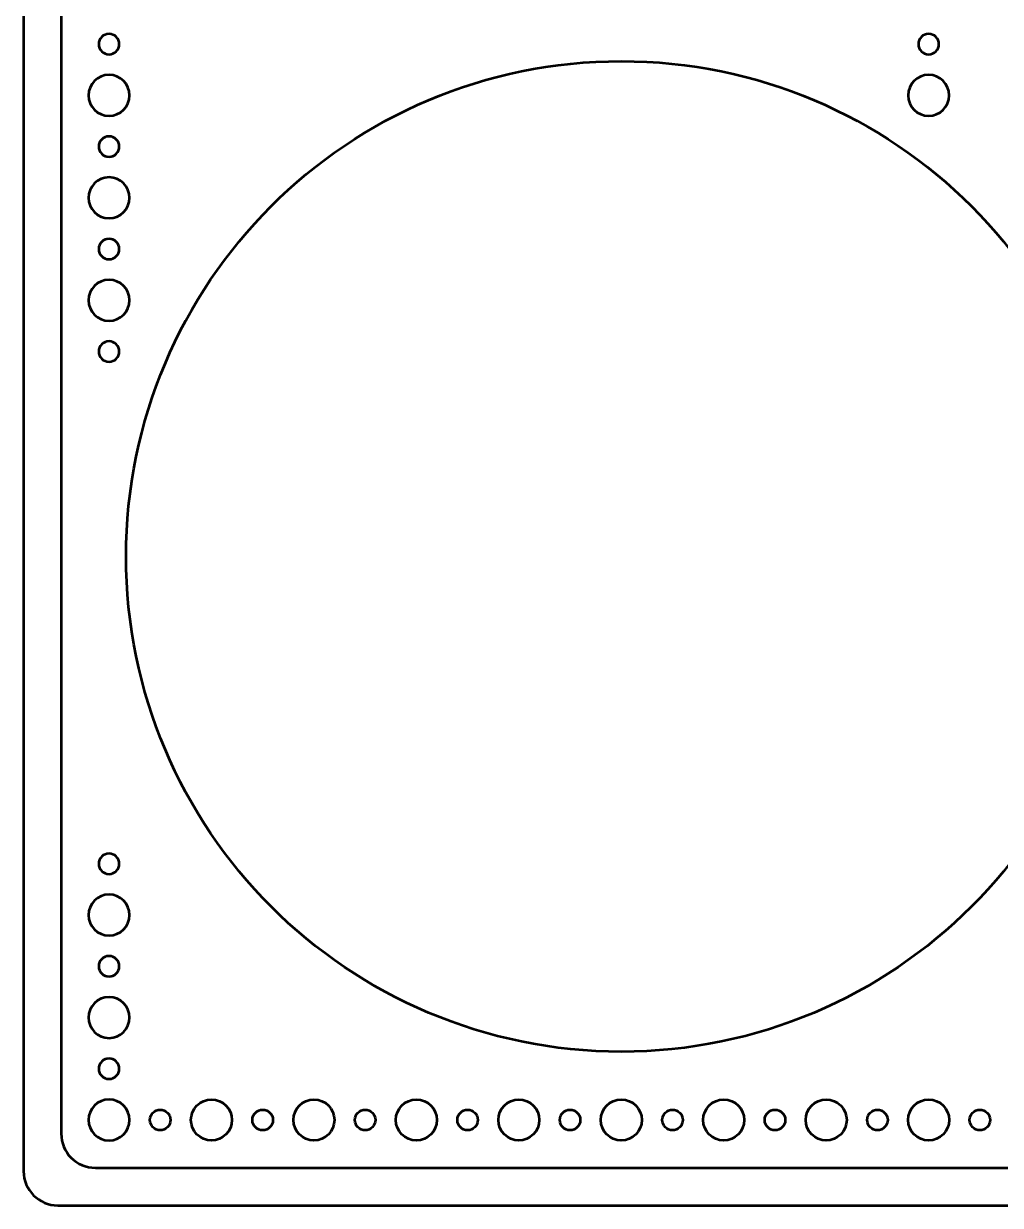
# Model space of a CAD drawing. Header units: centimetres. Extents: x -87 to 69, y -70 to 88.
# Drawn here: x -68 to -53.7, y -70.25 to -52.95 of the extents above; entities that cross this region are included whole.
import ezdxf

# ---------------------------------------------------------------- set-up
doc = ezdxf.new("R2010")
doc.units = ezdxf.units.CM
doc.header["$MEASUREMENT"] = 0
doc.layers.add('Layer 1', color=7, linetype='Continuous')

msp = doc.modelspace()

# ---------------------------------------------------------------- linework, layer by layer
at = {"layer": 'Layer 1', "lineweight": 53}
for centre, major_axis in [((-59.25, -60.75), (0, 7.25)), ((-66, -69), (0, 0.15)), ((-65.24999, -69.00001), (0, 0.30001)), ((-64.5, -69), (0, 0.15)), ((-63.74999, -69.00001), (0, 0.30001)), ((-63, -69), (0, 0.15)), ((-62.24999, -69.00001), (0, 0.30001)), ((-61.5, -69), (0, 0.15)), ((-60.74999, -69.00001), (0, 0.30001)), ((-60, -69), (0, 0.15)), ((-59.24999, -69.00001), (0, 0.30001)), ((-58.5, -69), (0, 0.15)), ((-57.74999, -69.00001), (0, 0.30001)), ((-57, -69), (0, 0.15)), ((-56.24999, -69.00001), (0, 0.30001)), ((-55.5, -69), (0, 0.15)), ((-54.74999, -69.00001), (0, 0.30001)), ((-54, -69), (0, 0.15))]:
    msp.add_ellipse(centre, major_axis=major_axis, ratio=1, dxfattribs=at)
for points, knots in [([(-68, -69.75), (-68, -69.75), (-68, -20.25), (-68, -20.25), (-68, -20.25), (-68, -19.97386), (-67.77614, -19.75), (-67.5, -19.75), (-67.5, -19.75), (-67.5, -19.75), (-22.5, -19.75), (-22.5, -19.75), (-22.5, -19.75), (-22.22386, -19.75), (-22, -19.97386), (-22, -20.25), (-22, -20.25), (-22, -20.25), (-22, -69.75), (-22, -69.75), (-22, -69.75), (-22, -70.02614), (-22.22386, -70.25), (-22.5, -70.25), (-22.5, -70.25), (-22.5, -70.25), (-67.5, -70.25), (-67.5, -70.25), (-67.5, -70.25), (-67.77614, -70.25), (-68, -70.02614), (-68, -69.75)], [0, 0, 0, 0, 0.11111111, 0.11111111, 0.11111111, 0.11111111, 0.22222222, 0.22222222, 0.22222222, 0.22222222, 0.33333333, 0.33333333, 0.33333333, 0.33333333, 0.44444444, 0.44444444, 0.44444444, 0.44444444, 0.55555556, 0.55555556, 0.55555556, 0.55555556, 0.66666667, 0.66666667, 0.66666667, 0.66666667, 0.77777778, 0.77777778, 0.77777778, 0.77777778, 1, 1, 1, 1]), ([(-66.6, -53.25), (-66.6, -53.33284), (-66.66716, -53.4), (-66.75, -53.4), (-66.75, -53.4), (-66.83284, -53.4), (-66.9, -53.33284), (-66.9, -53.25), (-66.9, -53.25), (-66.9, -53.16716), (-66.83284, -53.1), (-66.75, -53.1), (-66.75, -53.1), (-66.66716, -53.1), (-66.6, -53.16716), (-66.6, -53.25)], [0, 0, 0, 0, 0.2, 0.2, 0.2, 0.2, 0.4, 0.4, 0.4, 0.4, 0.6, 0.6, 0.6, 0.6, 1, 1, 1, 1]), ([(-54.6, -53.25), (-54.6, -53.33284), (-54.66716, -53.4), (-54.75, -53.4), (-54.75, -53.4), (-54.83284, -53.4), (-54.9, -53.33284), (-54.9, -53.25), (-54.9, -53.25), (-54.9, -53.16716), (-54.83284, -53.1), (-54.75, -53.1), (-54.75, -53.1), (-54.66716, -53.1), (-54.6, -53.16716), (-54.6, -53.25)], [0, 0, 0, 0, 0.2, 0.2, 0.2, 0.2, 0.4, 0.4, 0.4, 0.4, 0.6, 0.6, 0.6, 0.6, 1, 1, 1, 1]), ([(-66.45, -54), (-66.45, -54.16569), (-66.58431, -54.3), (-66.75, -54.3), (-66.75, -54.3), (-66.91569, -54.3), (-67.05, -54.16569), (-67.05, -54), (-67.05, -54), (-67.05, -53.83431), (-66.91569, -53.7), (-66.75, -53.7), (-66.75, -53.7), (-66.58431, -53.7), (-66.45, -53.83431), (-66.45, -54)], [0, 0, 0, 0, 0.2, 0.2, 0.2, 0.2, 0.4, 0.4, 0.4, 0.4, 0.6, 0.6, 0.6, 0.6, 1, 1, 1, 1]), ([(-54.45, -54), (-54.45, -54.16569), (-54.58431, -54.3), (-54.75, -54.3), (-54.75, -54.3), (-54.91569, -54.3), (-55.05, -54.16569), (-55.05, -54), (-55.05, -54), (-55.05, -53.83431), (-54.91569, -53.7), (-54.75, -53.7), (-54.75, -53.7), (-54.58431, -53.7), (-54.45, -53.83431), (-54.45, -54)], [0, 0, 0, 0, 0.2, 0.2, 0.2, 0.2, 0.4, 0.4, 0.4, 0.4, 0.6, 0.6, 0.6, 0.6, 1, 1, 1, 1]), ([(-66.6, -54.75), (-66.6, -54.83284), (-66.66716, -54.9), (-66.75, -54.9), (-66.75, -54.9), (-66.83284, -54.9), (-66.9, -54.83284), (-66.9, -54.75), (-66.9, -54.75), (-66.9, -54.66716), (-66.83284, -54.6), (-66.75, -54.6), (-66.75, -54.6), (-66.66716, -54.6), (-66.6, -54.66716), (-66.6, -54.75)], [0, 0, 0, 0, 0.2, 0.2, 0.2, 0.2, 0.4, 0.4, 0.4, 0.4, 0.6, 0.6, 0.6, 0.6, 1, 1, 1, 1]), ([(-66.45, -55.5), (-66.45, -55.66569), (-66.58431, -55.8), (-66.75, -55.8), (-66.75, -55.8), (-66.91569, -55.8), (-67.05, -55.66569), (-67.05, -55.5), (-67.05, -55.5), (-67.05, -55.33431), (-66.91569, -55.2), (-66.75, -55.2), (-66.75, -55.2), (-66.58431, -55.2), (-66.45, -55.33431), (-66.45, -55.5)], [0, 0, 0, 0, 0.2, 0.2, 0.2, 0.2, 0.4, 0.4, 0.4, 0.4, 0.6, 0.6, 0.6, 0.6, 1, 1, 1, 1]), ([(-66.6, -56.25), (-66.6, -56.33284), (-66.66716, -56.4), (-66.75, -56.4), (-66.75, -56.4), (-66.83284, -56.4), (-66.9, -56.33284), (-66.9, -56.25), (-66.9, -56.25), (-66.9, -56.16716), (-66.83284, -56.1), (-66.75, -56.1), (-66.75, -56.1), (-66.66716, -56.1), (-66.6, -56.16716), (-66.6, -56.25)], [0, 0, 0, 0, 0.2, 0.2, 0.2, 0.2, 0.4, 0.4, 0.4, 0.4, 0.6, 0.6, 0.6, 0.6, 1, 1, 1, 1]), ([(-66.45, -57), (-66.45, -57.16569), (-66.58431, -57.3), (-66.75, -57.3), (-66.75, -57.3), (-66.91569, -57.3), (-67.05, -57.16569), (-67.05, -57), (-67.05, -57), (-67.05, -56.83431), (-66.91569, -56.7), (-66.75, -56.7), (-66.75, -56.7), (-66.58431, -56.7), (-66.45, -56.83431), (-66.45, -57)], [0, 0, 0, 0, 0.2, 0.2, 0.2, 0.2, 0.4, 0.4, 0.4, 0.4, 0.6, 0.6, 0.6, 0.6, 1, 1, 1, 1]), ([(-66.6, -57.75), (-66.6, -57.83284), (-66.66716, -57.9), (-66.75, -57.9), (-66.75, -57.9), (-66.83284, -57.9), (-66.9, -57.83284), (-66.9, -57.75), (-66.9, -57.75), (-66.9, -57.66716), (-66.83284, -57.6), (-66.75, -57.6), (-66.75, -57.6), (-66.66716, -57.6), (-66.6, -57.66716), (-66.6, -57.75)], [0, 0, 0, 0, 0.2, 0.2, 0.2, 0.2, 0.4, 0.4, 0.4, 0.4, 0.6, 0.6, 0.6, 0.6, 1, 1, 1, 1]), ([(-66.6, -65.25), (-66.6, -65.33284), (-66.66716, -65.4), (-66.75, -65.4), (-66.75, -65.4), (-66.83284, -65.4), (-66.9, -65.33284), (-66.9, -65.25), (-66.9, -65.25), (-66.9, -65.16716), (-66.83284, -65.1), (-66.75, -65.1), (-66.75, -65.1), (-66.66716, -65.1), (-66.6, -65.16716), (-66.6, -65.25)], [0, 0, 0, 0, 0.2, 0.2, 0.2, 0.2, 0.4, 0.4, 0.4, 0.4, 0.6, 0.6, 0.6, 0.6, 1, 1, 1, 1]), ([(-66.45, -66), (-66.45, -66.16569), (-66.58431, -66.3), (-66.75, -66.3), (-66.75, -66.3), (-66.91569, -66.3), (-67.05, -66.16569), (-67.05, -66), (-67.05, -66), (-67.05, -65.83431), (-66.91569, -65.7), (-66.75, -65.7), (-66.75, -65.7), (-66.58431, -65.7), (-66.45, -65.83431), (-66.45, -66)], [0, 0, 0, 0, 0.2, 0.2, 0.2, 0.2, 0.4, 0.4, 0.4, 0.4, 0.6, 0.6, 0.6, 0.6, 1, 1, 1, 1]), ([(-66.6, -66.75), (-66.6, -66.83284), (-66.66716, -66.9), (-66.75, -66.9), (-66.75, -66.9), (-66.83284, -66.9), (-66.9, -66.83284), (-66.9, -66.75), (-66.9, -66.75), (-66.9, -66.66716), (-66.83284, -66.6), (-66.75, -66.6), (-66.75, -66.6), (-66.66716, -66.6), (-66.6, -66.66716), (-66.6, -66.75)], [0, 0, 0, 0, 0.2, 0.2, 0.2, 0.2, 0.4, 0.4, 0.4, 0.4, 0.6, 0.6, 0.6, 0.6, 1, 1, 1, 1]), ([(-66.45, -67.5), (-66.45, -67.66569), (-66.58431, -67.8), (-66.75, -67.8), (-66.75, -67.8), (-66.91569, -67.8), (-67.05, -67.66569), (-67.05, -67.5), (-67.05, -67.5), (-67.05, -67.33431), (-66.91569, -67.2), (-66.75, -67.2), (-66.75, -67.2), (-66.58431, -67.2), (-66.45, -67.33431), (-66.45, -67.5)], [0, 0, 0, 0, 0.2, 0.2, 0.2, 0.2, 0.4, 0.4, 0.4, 0.4, 0.6, 0.6, 0.6, 0.6, 1, 1, 1, 1]), ([(-66.6, -68.25), (-66.6, -68.33284), (-66.66716, -68.4), (-66.75, -68.4), (-66.75, -68.4), (-66.83284, -68.4), (-66.9, -68.33284), (-66.9, -68.25), (-66.9, -68.25), (-66.9, -68.16716), (-66.83284, -68.1), (-66.75, -68.1), (-66.75, -68.1), (-66.66716, -68.1), (-66.6, -68.16716), (-66.6, -68.25)], [0, 0, 0, 0, 0.2, 0.2, 0.2, 0.2, 0.4, 0.4, 0.4, 0.4, 0.6, 0.6, 0.6, 0.6, 1, 1, 1, 1]), ([(-66.45, -69), (-66.45, -69.16569), (-66.58431, -69.3), (-66.75, -69.3), (-66.75, -69.3), (-66.91569, -69.3), (-67.05, -69.16569), (-67.05, -69), (-67.05, -69), (-67.05, -68.83431), (-66.91569, -68.7), (-66.75, -68.7), (-66.75, -68.7), (-66.58431, -68.7), (-66.45, -68.83431), (-66.45, -69)], [0, 0, 0, 0, 0.2, 0.2, 0.2, 0.2, 0.4, 0.4, 0.4, 0.4, 0.6, 0.6, 0.6, 0.6, 1, 1, 1, 1])]:
    msp.add_open_spline(points, degree=3, knots=knots, dxfattribs=at)
at = {"layer": 'Layer 1', "color": 4, "lineweight": 53}
msp.add_open_spline([(-67.45, -69.2), (-67.45, -69.2), (-67.45, -20.8), (-67.45, -20.8), (-67.45, -20.8), (-67.45, -20.52386), (-67.22614, -20.3), (-66.95, -20.3), (-66.95, -20.3), (-66.95, -20.3), (-23.05, -20.3), (-23.05, -20.3), (-23.05, -20.3), (-22.77386, -20.3), (-22.55, -20.52386), (-22.55, -20.8), (-22.55, -20.8), (-22.55, -20.8), (-22.55, -69.2), (-22.55, -69.2), (-22.55, -69.2), (-22.55, -69.47614), (-22.77386, -69.7), (-23.05, -69.7), (-23.05, -69.7), (-23.05, -69.7), (-66.95, -69.7), (-66.95, -69.7), (-66.95, -69.7), (-67.22614, -69.7), (-67.45, -69.47614), (-67.45, -69.2)], degree=3, knots=[0, 0, 0, 0, 0.11111111, 0.11111111, 0.11111111, 0.11111111, 0.22222222, 0.22222222, 0.22222222, 0.22222222, 0.33333333, 0.33333333, 0.33333333, 0.33333333, 0.44444444, 0.44444444, 0.44444444, 0.44444444, 0.55555556, 0.55555556, 0.55555556, 0.55555556, 0.66666667, 0.66666667, 0.66666667, 0.66666667, 0.77777778, 0.77777778, 0.77777778, 0.77777778, 1, 1, 1, 1], dxfattribs=at)

doc.saveas('drawing.dxf')
